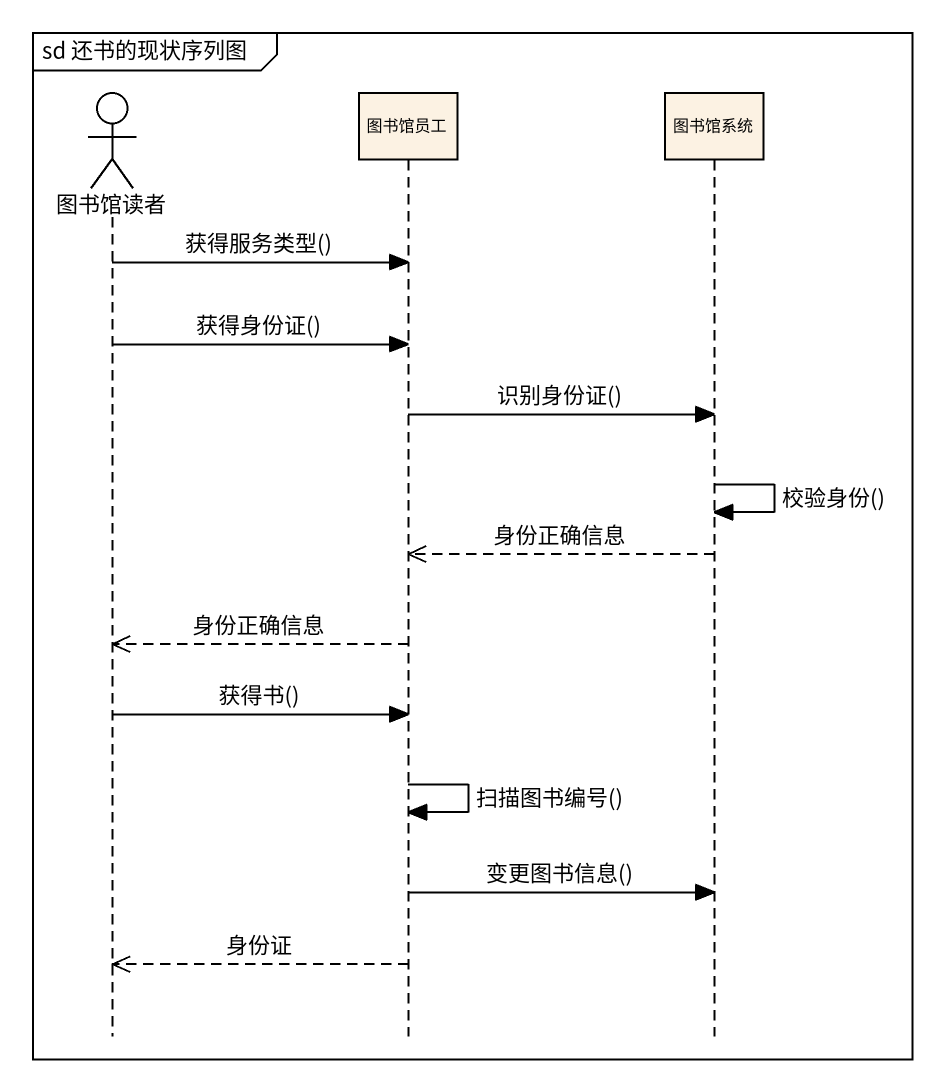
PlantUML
@startuml
mainframe sd 还书的现状序列图
hide footbox
actor 图书馆读者
participant 图书馆员工
participant 图书馆系统

图书馆读者 -> 图书馆员工 : 获得服务类型()
图书馆读者 -> 图书馆员工 : 获得身份证()
图书馆员工 -> 图书馆系统 : 识别身份证()
图书馆系统 -> 图书馆系统 : 校验身份()
图书馆系统 -->> 图书馆员工 : 身份正确信息
图书馆员工 -->> 图书馆读者 : 身份正确信息
图书馆读者 -> 图书馆员工 : 获得书()
图书馆员工 -> 图书馆员工 : 扫描图书编号()
图书馆员工 -> 图书馆系统 : 变更图书信息()
图书馆员工 -->> 图书馆读者 : 身份证
@enduml
